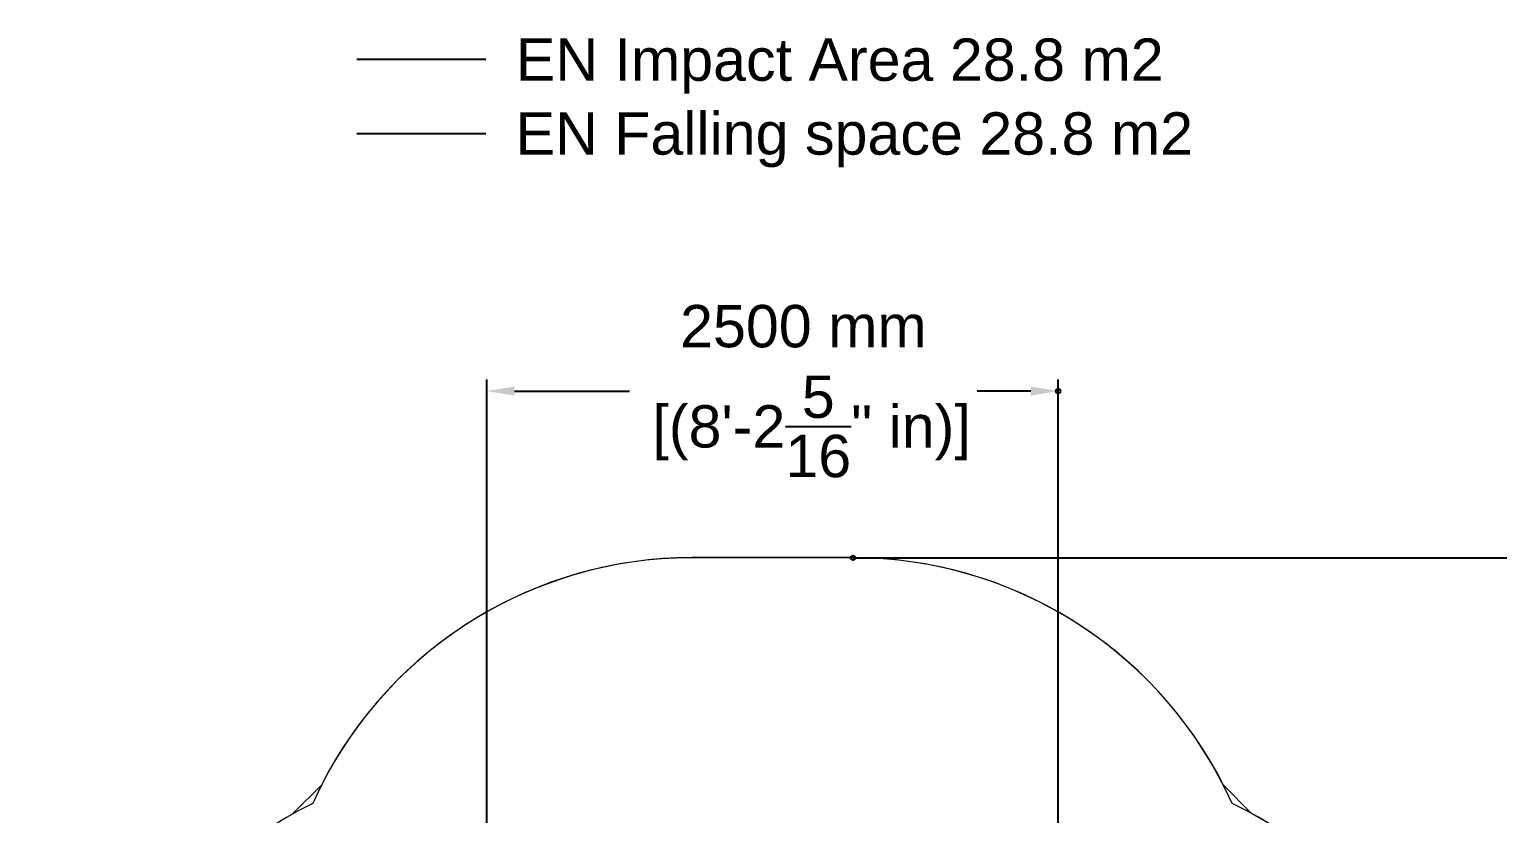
# Model space of a CAD drawing. Extents: x -11140 to 8860, y -4637 to 15363.
# Drawn here: x -3232 to 3181, y 1939 to 5366 of the extents above; entities that cross this region are included whole.
import ezdxf

# ---------------------------------------------------------------- set-up
doc = ezdxf.new("R2010")
doc.units = 0
doc.header["$LTSCALE"] = 5
doc.header["$PDMODE"] = 33
doc.header["$PDSIZE"] = 20
for name, color, linetype in [('REFERENCE', 9, 'CONTINUOUS'), ('REVIEW_REQUIRED', 30, 'CONTINUOUS'), ('SAFETY_ZONE', 1, 'CONTINUOUS')]:
    doc.layers.add(name, color=color, linetype=linetype)
doc.styles.add('LG1', font='arial.ttf', dxfattribs={"height": 185})
doc.dimstyles.new('LG_DIM', dxfattribs={"dimtxt": 185, "dimasz": 120, "dimexe": 50, "dimexo": 1, "dimgap": 50, "dimtad": 1, "dimdec": 0, "dimrnd": 10, "dimtxsty": 'LG1', "dimcen": 2.5, "dimclrt": 4, "dimadec": 4, "dimazin": 3, "dimtfac": 1, "dimtdec": 0, "dimtmove": 0, "dimatfit": 3, "dimarcsym": 0})

# ---------------------------------------------------------------- blocks, each defined once
blk = doc.blocks.new('*D5')
at = {"layer": 'REFERENCE', "color": 0, "transparency": 16777216}
for p in [(365.8, 3056.6), (366.8, -3038.9), (4599.4, -3038.9)]:
    blk.add_point(p, dxfattribs=at)
at = {"layer": 'REVIEW_REQUIRED', "color": 0, "lineweight": -2, "transparency": 16777216}
for p, q in [((366.8, 3056.6), (4649.4, 3056.6)), ((4599.4, 2936.6), (4599.4, 561.6)), ((4599.4, -2918.9), (4599.4, -341.5)), ((367.8, -3038.9), (4649.4, -3038.9))]:
    blk.add_line(p, q, dxfattribs=at)
at = {"layer": 'REVIEW_REQUIRED', "color": 0, "transparency": 16777216}
for points in [[(4579.4, 2936.6), (4619.4, 2936.6), (4599.4, 3056.6)], [(4579.4, -2918.9), (4619.4, -2918.9), (4599.4, -3038.9)]]:
    blk.add_solid(points, dxfattribs=at)
at = {"layer": 'REVIEW_REQUIRED', "color": 4, "transparency": 16777216, "insert": (4599.4, 110), "char_height": 185, "attachment_point": 5, "style": 'LG1'}
blk.add_mtext('\\A1;6100 mm\\P [(20\'-0{\\H1.000000x;\\S3/16;}" in)]', dxfattribs=at)
blk = doc.blocks.new('*D6')
at = {"layer": 'REFERENCE', "color": 0, "transparency": 16777216}
for p in [(1261.8, 3785.2), (-1233.2, 444.4), (1261.8, 444.4)]:
    blk.add_point(p, dxfattribs=at)
at = {"layer": 'REVIEW_REQUIRED', "color": 0, "lineweight": -2, "transparency": 16777216}
for p, q in [((-1233.2, 445.4), (-1233.2, 3835.2)), ((-1113.2, 3785.2), (-610.1, 3785.2)), ((1141.8, 3785.2), (908.1, 3785.2)), ((1261.8, 445.4), (1261.8, 3835.2))]:
    blk.add_line(p, q, dxfattribs=at)
at = {"layer": 'REVIEW_REQUIRED', "color": 0, "transparency": 16777216}
for points in [[(-1113.2, 3805.2), (-1113.2, 3765.2), (-1233.2, 3785.2)], [(1141.8, 3805.2), (1141.8, 3765.2), (1261.8, 3785.2)]]:
    blk.add_solid(points, dxfattribs=at)
at = {"layer": 'REVIEW_REQUIRED', "color": 4, "transparency": 16777216, "insert": (149, 3785.2), "char_height": 185, "attachment_point": 5, "style": 'LG1'}
blk.add_mtext('\\A1;2500 mm\\P [(8\'-2{\\H1.000000x;\\S5/16;}" in)]', dxfattribs=at)
blk = doc.blocks.new('Variteemalayerit')
at = {"layer": 'REVIEW_REQUIRED', "invisible_edges": 15}
blk.add_3dface([(-10000, -10000, -5), (10000, -10000, -5), (10000, 10000, -5), (-10000, 10000, -5)], dxfattribs=at)

msp = doc.modelspace()

# ---------------------------------------------------------------- linework, layer by layer
at = {"layer": 'REVIEW_REQUIRED'}
msp.add_lwpolyline([(-1238.6, 5234.6), (-1800.9, 5234.6)], dxfattribs=at)
at = {"layer": 'REVIEW_REQUIRED', "color": 83}
msp.add_lwpolyline([(-1238.6, 4909.5), (-1800.9, 4909.5)], dxfattribs=at)
at = {"layer": 'SAFETY_ZONE', "linetype": 'Continuous', "lineweight": 0}
for p, q in [((365.3, 3057.4), (-337.7, 3057.4)), ((-2080.6, 1938.6), (-1956.2, 2063)), ((1984, 2062.7), (2106.8, 1939.9))]:
    msp.add_line(p, q, dxfattribs=at)
at = {"layer": 'SAFETY_ZONE', "color": 83, "linetype": 'Continuous', "lineweight": 0}
msp.add_line((365.3, 3056.7), (-337.7, 3056.7), dxfattribs=at)
for centre, start, end in [((-337.7, 1242.7), 90, 155.93453), ((365.3, 1242.7), 24.08747, 90), ((-1207.7, 347.7), 115.68842, 180), ((1235.3, 348.2), 0, 64.32154)]:
    msp.add_arc(centre, 1814, start, end, dxfattribs=at)
at = {"layer": 'SAFETY_ZONE', "linetype": 'Continuous', "lineweight": 0}
for centre, start, end in [((-337.7, 1243), 90, 153.13361), ((365.3, 1243), 26.85814, 90), ((1235.3, 348.5), 0, 61.2921)]:
    msp.add_arc(centre, 1814.3, start, end, dxfattribs=at)

# ---------------------------------------------------------------- block references
at = {"layer": 'REVIEW_REQUIRED'}
msp.add_blockref('Variteemalayerit', (-1139.9, 5362.9), dxfattribs=at)

# ---------------------------------------------------------------- texts
at = {"layer": 'REVIEW_REQUIRED', "style": 'LG1'}
msp.add_text('EN Impact Area 28.8 m2', height=185, dxfattribs=at).set_placement((-1106.8, 5141))
at = {"layer": 'REVIEW_REQUIRED', "color": 83, "style": 'LG1'}
msp.add_text('EN Falling space 28.8 m2 ', height=185, dxfattribs=at).set_placement((-1107.9, 4818.3))

# ---------------------------------------------------------------- dimensions: what is measured, and where the dimension line sits
at = {"layer": 'REVIEW_REQUIRED'}
dim = msp.add_linear_dim(base=(1261.8, 3785.2), p1=(-1233.2, 444.4), p2=(1261.8, 444.4), dimstyle='LG_DIM', dxfattribs=at)
dim.commit()
dim.dimension.update_dxf_attribs({"geometry": '*D6', "text_midpoint": (149, 3785.2), "dimtype": 160})
dim = msp.add_linear_dim(base=(4599.396, -3038.914), p1=(365.8089, 3056.5891), p2=(366.8089, -3038.914), angle=90, dimstyle='LG_DIM', dxfattribs=at)
dim.commit()
dim.dimension.update_dxf_attribs({"geometry": '*D5', "text_midpoint": (4599.396, 110.0486), "dimtype": 160})

doc.saveas('drawing.dxf')
